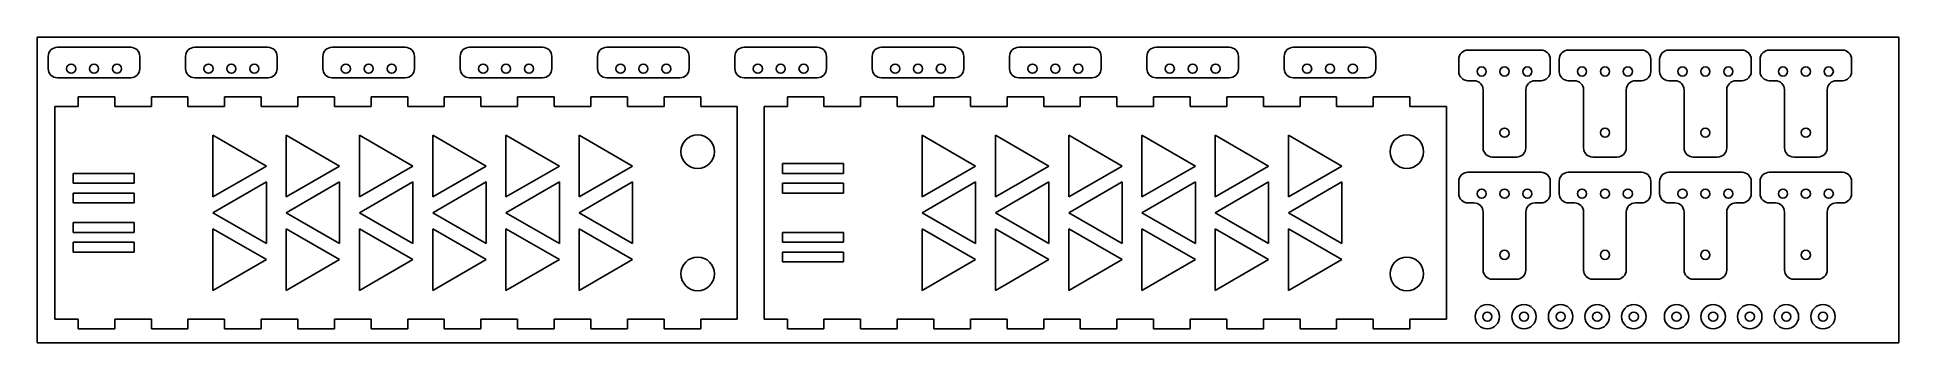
# Model space of a CAD drawing. Header units: millimetres. Extents: x 0 to 610, y 0 to 100.
import ezdxf

# ---------------------------------------------------------------- set-up
doc = ezdxf.new("R2010")
doc.units = ezdxf.units.MM
doc.layers.add('bound', color=80, linetype='Continuous')
doc.layers.add('Print1', color=7, linetype='Continuous')

# ---------------------------------------------------------------- blocks, each defined once
blk = doc.blocks.new('*U10')
at = {"color": 7, "linetype": 'Continuous', "lineweight": 25}
for p, q in [((-15, 2), (-15, -2)), ((12, 5), (-12, 5)), ((15, -2), (15, 2)), ((-12, -5), (12, -5))]:
    blk.add_line(p, q, dxfattribs=at)
for centre in [(-7.5, -2), (0, -2), (7.5, -2)]:
    blk.add_circle(centre, 1.5, dxfattribs=at)
for centre, start, end in [((-12, 2), 90, 180), ((12, 2), 0, 90), ((-12, -2), 180, 270), ((12, -2), 270, 0)]:
    blk.add_arc(centre, 3, start, end, dxfattribs=at)
blk = doc.blocks.new('*U11')
at = {"layer": 'Print1', "color": 0, "linetype": 'ByBlock', "lineweight": -2, "transparency": 16777216}
for p in [(0, 0), (45, 0), (90, 0), (135, 0), (180, 0), (225, 0), (270, 0), (315, 0), (360, 0), (405, 0)]:
    blk.add_blockref('*U10', p, dxfattribs=at)
blk = doc.blocks.new('*U13')
at = {"color": 7, "linetype": 'Continuous', "lineweight": 25}
for p, q in [((-15, 14.5), (-15, 10.5)), ((12, 17.5), (-12, 17.5)), ((15, 10.5), (15, 14.5)), ((-12, 7.5), (-10, 7.5)), ((10, 7.5), (12, 7.5)), ((-7, 4.5), (-7, -14.5)), ((7, -14.5), (7, 4.5)), ((-4, -17.5), (4, -17.5))]:
    blk.add_line(p, q, dxfattribs=at)
for centre in [(-7.5, 10.5), (0, 10.5), (7.5, 10.5), (0, -9.5)]:
    blk.add_circle(centre, 1.5, dxfattribs=at)
for centre, start, end in [((-12, 14.5), 90, 180), ((12, 14.5), 0, 90), ((-12, 10.5), 180, 270), ((-10, 4.5), 0, 90), ((10, 4.5), 90, 180), ((12, 10.5), 270, 0), ((-4, -14.5), 180, 270), ((4, -14.5), 270, 0)]:
    blk.add_arc(centre, 3, start, end, dxfattribs=at)
blk = doc.blocks.new('*U14')
at = {"layer": 'Print1', "color": 0, "linetype": 'ByBlock', "lineweight": -2, "transparency": 16777216}
for p in [(0, 0), (32.92, 0), (65.84, 0), (98.76, 0), (0, -40), (32.92, -40), (65.84, -40), (98.76, -40)]:
    blk.add_blockref('*U13', p, dxfattribs=at)

msp = doc.modelspace()

# ---------------------------------------------------------------- linework, layer by layer
at = {"layer": 'bound'}
msp.add_lwpolyline([(0, 0), (610, 0), (610, 100), (0, 100)], close=True, dxfattribs=at)
at = {"layer": 'Print1', "color": 7, "linetype": 'Continuous', "lineweight": 25}
for p, q in [((13.4, 80.54), (13.4, 77.32)), ((25.4, 80.54), (13.4, 80.54)), ((25.4, 77.32), (25.4, 80.54)), ((37.4, 80.54), (37.4, 77.32)), ((49.4, 80.54), (37.4, 80.54)), ((49.4, 77.32), (49.4, 80.54)), ((61.4, 80.54), (61.4, 77.32)), ((73.4, 80.54), (61.4, 80.54)), ((73.4, 77.32), (73.4, 80.54)), ((85.4, 80.54), (85.4, 77.32)), ((97.4, 80.54), (85.4, 80.54)), ((97.4, 77.32), (97.4, 80.54)), ((109.4, 80.54), (109.4, 77.32)), ((121.4, 80.54), (109.4, 80.54)), ((121.4, 77.32), (121.4, 80.54)), ((133.4, 80.54), (133.4, 77.32)), ((145.4, 80.54), (133.4, 80.54)), ((145.4, 77.32), (145.4, 80.54)), ((157.4, 80.54), (157.4, 77.32)), ((169.4, 80.54), (157.4, 80.54)), ((169.4, 77.32), (169.4, 80.54)), ((181.4, 80.54), (181.4, 77.32)), ((193.4, 80.54), (181.4, 80.54)), ((193.4, 77.32), (193.4, 80.54)), ((205.4, 80.54), (205.4, 77.32)), ((217.4, 80.54), (205.4, 80.54)), ((217.4, 77.32), (217.4, 80.54)), ((245.8, 80.54), (245.8, 77.32)), ((257.8, 80.54), (245.8, 80.54)), ((257.8, 77.32), (257.8, 80.54)), ((269.8, 80.54), (269.8, 77.32)), ((281.8, 80.54), (269.8, 80.54)), ((281.8, 77.32), (281.8, 80.54)), ((293.8, 80.54), (293.8, 77.32)), ((305.8, 80.54), (293.8, 80.54)), ((305.8, 77.32), (305.8, 80.54)), ((317.8, 80.54), (317.8, 77.32)), ((329.8, 80.54), (317.8, 80.54)), ((329.8, 77.32), (329.8, 80.54)), ((341.8, 80.54), (341.8, 77.32)), ((353.8, 80.54), (341.8, 80.54)), ((353.8, 77.32), (353.8, 80.54)), ((365.8, 80.54), (365.8, 77.32)), ((377.8, 80.54), (365.8, 80.54)), ((377.8, 77.32), (377.8, 80.54)), ((389.8, 80.54), (389.8, 77.32)), ((401.8, 80.54), (389.8, 80.54)), ((401.8, 77.32), (401.8, 80.54)), ((413.8, 80.54), (413.8, 77.32)), ((425.8, 80.54), (413.8, 80.54)), ((425.8, 77.32), (425.8, 80.54)), ((437.8, 80.54), (437.8, 77.32)), ((449.8, 80.54), (437.8, 80.54)), ((449.8, 77.32), (449.8, 80.54)), ((5.79, 77.32), (5.79, 7.76)), ((13.4, 77.32), (5.79, 77.32)), ((37.4, 77.32), (25.4, 77.32)), ((61.4, 77.32), (49.4, 77.32)), ((85.4, 77.32), (73.4, 77.32)), ((109.4, 77.32), (97.4, 77.32)), ((133.4, 77.32), (121.4, 77.32)), ((157.4, 77.32), (145.4, 77.32)), ((181.4, 77.32), (169.4, 77.32)), ((205.4, 77.32), (193.4, 77.32)), ((229.4, 77.32), (217.4, 77.32)), ((229.4, 7.76), (229.4, 77.32)), ((238.19, 77.32), (238.19, 7.76)), ((245.8, 77.32), (238.19, 77.32)), ((269.8, 77.32), (257.8, 77.32)), ((293.8, 77.32), (281.8, 77.32)), ((317.8, 77.32), (305.8, 77.32)), ((341.8, 77.32), (329.8, 77.32)), ((365.8, 77.32), (353.8, 77.32)), ((389.8, 77.32), (377.8, 77.32)), ((413.8, 77.32), (401.8, 77.32)), ((437.8, 77.32), (425.8, 77.32)), ((461.8, 77.32), (449.8, 77.32)), ((461.8, 7.76), (461.8, 77.32)), ((75.09, 57.85), (57.59, 67.95)), ((57.59, 67.95), (57.59, 47.74)), ((99.09, 57.85), (81.59, 67.95)), ((81.59, 67.95), (81.59, 47.74)), ((123.09, 57.85), (105.59, 67.95)), ((105.59, 67.95), (105.59, 47.74)), ((147.09, 57.85), (129.59, 67.95)), ((129.59, 67.95), (129.59, 47.74)), ((171.09, 57.85), (153.59, 67.95)), ((153.59, 67.95), (153.59, 47.74)), ((195.09, 57.85), (177.59, 67.95)), ((177.59, 67.95), (177.59, 47.74)), ((307.5, 57.85), (290, 67.95)), ((290, 67.95), (290, 47.74)), ((331.5, 57.85), (314, 67.95)), ((314, 67.95), (314, 47.74)), ((355.5, 57.85), (338, 67.95)), ((338, 67.95), (338, 47.74)), ((379.5, 57.85), (362, 67.95)), ((362, 67.95), (362, 47.74)), ((403.5, 57.85), (386, 67.95)), ((386, 67.95), (386, 47.74)), ((427.5, 57.85), (410, 67.95)), ((410, 67.95), (410, 47.74)), ((11.79, 55.42), (31.79, 55.42)), ((11.79, 52.2), (11.79, 55.42)), ((31.79, 55.42), (31.79, 52.2)), ((57.59, 47.74), (75.09, 57.85)), ((81.59, 47.74), (99.09, 57.85)), ((105.59, 47.74), (123.09, 57.85)), ((129.59, 47.74), (147.09, 57.85)), ((153.59, 47.74), (171.09, 57.85)), ((177.59, 47.74), (195.09, 57.85)), ((244.19, 58.64), (264.19, 58.64)), ((244.19, 55.42), (244.19, 58.64)), ((264.19, 55.42), (244.19, 55.42)), ((264.19, 58.64), (264.19, 55.42)), ((290, 47.74), (307.5, 57.85)), ((314, 47.74), (331.5, 57.85)), ((338, 47.74), (355.5, 57.85)), ((362, 47.74), (379.5, 57.85)), ((386, 47.74), (403.5, 57.85)), ((410, 47.74), (427.5, 57.85)), ((31.79, 52.2), (11.79, 52.2)), ((11.79, 48.98), (31.79, 48.98)), ((11.79, 45.76), (11.79, 48.98)), ((31.79, 48.98), (31.79, 45.76)), ((75.09, 52.65), (57.59, 42.54)), ((75.09, 32.44), (75.09, 52.65)), ((99.09, 52.65), (81.59, 42.54)), ((99.09, 32.44), (99.09, 52.65)), ((123.09, 52.65), (105.59, 42.54)), ((123.09, 32.44), (123.09, 52.65)), ((147.09, 52.65), (129.59, 42.54)), ((147.09, 32.44), (147.09, 52.65)), ((171.09, 52.65), (153.59, 42.54)), ((171.09, 32.44), (171.09, 52.65)), ((195.09, 52.65), (177.59, 42.54)), ((195.09, 32.44), (195.09, 52.65)), ((244.19, 52.2), (264.19, 52.2)), ((244.19, 48.98), (244.19, 52.2)), ((264.19, 48.98), (244.19, 48.98)), ((264.19, 52.2), (264.19, 48.98)), ((307.5, 52.65), (290, 42.54)), ((307.5, 32.44), (307.5, 52.65)), ((331.5, 52.65), (314, 42.54)), ((331.5, 32.44), (331.5, 52.65)), ((355.5, 52.65), (338, 42.54)), ((355.5, 32.44), (355.5, 52.65)), ((379.5, 52.65), (362, 42.54)), ((379.5, 32.44), (379.5, 52.65)), ((403.5, 52.65), (386, 42.54)), ((403.5, 32.44), (403.5, 52.65)), ((427.5, 52.65), (410, 42.54)), ((427.5, 32.44), (427.5, 52.65)), ((31.79, 45.76), (11.79, 45.76)), ((11.79, 39.32), (31.79, 39.32)), ((11.79, 36.1), (11.79, 39.32)), ((31.79, 39.32), (31.79, 36.1)), ((57.59, 42.54), (75.09, 32.44)), ((57.59, 37.34), (57.59, 17.14)), ((75.09, 27.24), (57.59, 37.34)), ((81.59, 42.54), (99.09, 32.44)), ((81.59, 37.34), (81.59, 17.14)), ((99.09, 27.24), (81.59, 37.34)), ((105.59, 42.54), (123.09, 32.44)), ((105.59, 37.34), (105.59, 17.14)), ((123.09, 27.24), (105.59, 37.34)), ((129.59, 42.54), (147.09, 32.44)), ((129.59, 37.34), (129.59, 17.14)), ((147.09, 27.24), (129.59, 37.34)), ((153.59, 42.54), (171.09, 32.44)), ((153.59, 37.34), (153.59, 17.14)), ((171.09, 27.24), (153.59, 37.34)), ((177.59, 42.54), (195.09, 32.44)), ((177.59, 37.34), (177.59, 17.14)), ((195.09, 27.24), (177.59, 37.34)), ((290, 42.54), (307.5, 32.44)), ((290, 37.34), (290, 17.14)), ((307.5, 27.24), (290, 37.34)), ((314, 42.54), (331.5, 32.44)), ((314, 37.34), (314, 17.14)), ((331.5, 27.24), (314, 37.34)), ((338, 42.54), (355.5, 32.44)), ((338, 37.34), (338, 17.14)), ((355.5, 27.24), (338, 37.34)), ((362, 42.54), (379.5, 32.44)), ((362, 37.34), (362, 17.14)), ((379.5, 27.24), (362, 37.34)), ((386, 42.54), (403.5, 32.44)), ((386, 37.34), (386, 17.14)), ((403.5, 27.24), (386, 37.34)), ((410, 42.54), (427.5, 32.44)), ((410, 37.34), (410, 17.14)), ((427.5, 27.24), (410, 37.34)), ((31.79, 36.1), (11.79, 36.1)), ((11.79, 32.88), (31.79, 32.88)), ((11.79, 29.66), (11.79, 32.88)), ((31.79, 32.88), (31.79, 29.66)), ((244.19, 36.1), (264.19, 36.1)), ((244.19, 32.88), (244.19, 36.1)), ((264.19, 32.88), (244.19, 32.88)), ((264.19, 36.1), (264.19, 32.88)), ((31.79, 29.66), (11.79, 29.66)), ((57.59, 17.14), (75.09, 27.24)), ((81.59, 17.14), (99.09, 27.24)), ((105.59, 17.14), (123.09, 27.24)), ((129.59, 17.14), (147.09, 27.24)), ((153.59, 17.14), (171.09, 27.24)), ((177.59, 17.14), (195.09, 27.24)), ((244.19, 29.66), (264.19, 29.66)), ((244.19, 26.44), (244.19, 29.66)), ((264.19, 26.44), (244.19, 26.44)), ((264.19, 29.66), (264.19, 26.44)), ((290, 17.14), (307.5, 27.24)), ((314, 17.14), (331.5, 27.24)), ((338, 17.14), (355.5, 27.24)), ((362, 17.14), (379.5, 27.24)), ((386, 17.14), (403.5, 27.24)), ((410, 17.14), (427.5, 27.24)), ((13.4, 7.76), (5.79, 7.76)), ((13.4, 4.54), (13.4, 7.76)), ((37.4, 7.76), (25.4, 7.76)), ((25.4, 7.76), (25.4, 4.54)), ((37.4, 4.54), (37.4, 7.76)), ((61.4, 7.76), (49.4, 7.76)), ((49.4, 7.76), (49.4, 4.54)), ((61.4, 4.54), (61.4, 7.76)), ((85.4, 7.76), (73.4, 7.76)), ((73.4, 7.76), (73.4, 4.54)), ((85.4, 4.54), (85.4, 7.76)), ((109.4, 7.76), (97.4, 7.76)), ((97.4, 7.76), (97.4, 4.54)), ((109.4, 4.54), (109.4, 7.76)), ((133.4, 7.76), (121.4, 7.76)), ((121.4, 7.76), (121.4, 4.54)), ((133.4, 4.54), (133.4, 7.76)), ((157.4, 7.76), (145.4, 7.76)), ((145.4, 7.76), (145.4, 4.54)), ((157.4, 4.54), (157.4, 7.76)), ((181.4, 7.76), (169.4, 7.76)), ((169.4, 7.76), (169.4, 4.54)), ((181.4, 4.54), (181.4, 7.76)), ((205.4, 7.76), (193.4, 7.76)), ((193.4, 7.76), (193.4, 4.54)), ((205.4, 4.54), (205.4, 7.76)), ((229.4, 7.76), (217.4, 7.76)), ((217.4, 7.76), (217.4, 4.54)), ((245.8, 7.76), (238.19, 7.76)), ((245.8, 4.54), (245.8, 7.76)), ((269.8, 7.76), (257.8, 7.76)), ((257.8, 7.76), (257.8, 4.54)), ((269.8, 4.54), (269.8, 7.76)), ((293.8, 7.76), (281.8, 7.76)), ((281.8, 7.76), (281.8, 4.54)), ((293.8, 4.54), (293.8, 7.76)), ((317.8, 7.76), (305.8, 7.76)), ((305.8, 7.76), (305.8, 4.54)), ((317.8, 4.54), (317.8, 7.76)), ((341.8, 7.76), (329.8, 7.76)), ((329.8, 7.76), (329.8, 4.54)), ((341.8, 4.54), (341.8, 7.76)), ((365.8, 7.76), (353.8, 7.76)), ((353.8, 7.76), (353.8, 4.54)), ((365.8, 4.54), (365.8, 7.76)), ((389.8, 7.76), (377.8, 7.76)), ((377.8, 7.76), (377.8, 4.54)), ((389.8, 4.54), (389.8, 7.76)), ((413.8, 7.76), (401.8, 7.76)), ((401.8, 7.76), (401.8, 4.54)), ((413.8, 4.54), (413.8, 7.76)), ((437.8, 7.76), (425.8, 7.76)), ((425.8, 7.76), (425.8, 4.54)), ((437.8, 4.54), (437.8, 7.76)), ((461.8, 7.76), (449.8, 7.76)), ((449.8, 7.76), (449.8, 4.54)), ((13.4, 4.54), (25.4, 4.54)), ((37.4, 4.54), (49.4, 4.54)), ((61.4, 4.54), (73.4, 4.54)), ((85.4, 4.54), (97.4, 4.54)), ((109.4, 4.54), (121.4, 4.54)), ((133.4, 4.54), (145.4, 4.54)), ((157.4, 4.54), (169.4, 4.54)), ((181.4, 4.54), (193.4, 4.54)), ((205.4, 4.54), (217.4, 4.54)), ((245.8, 4.54), (257.8, 4.54)), ((269.8, 4.54), (281.8, 4.54)), ((293.8, 4.54), (305.8, 4.54)), ((317.8, 4.54), (329.8, 4.54)), ((341.8, 4.54), (353.8, 4.54)), ((365.8, 4.54), (377.8, 4.54)), ((389.8, 4.54), (401.8, 4.54)), ((413.8, 4.54), (425.8, 4.54)), ((437.8, 4.54), (449.8, 4.54))]:
    msp.add_line(p, q, dxfattribs=at)
for centre, radius in [((216.4, 62.54), 5.5), ((448.8, 62.54), 5.5), ((216.4, 22.54), 5.5), ((448.8, 22.54), 5.5), ((475.18, 8.54), 4), ((487.18, 8.54), 4), ((499.18, 8.54), 4), ((511.18, 8.54), 4), ((523.18, 8.54), 4), ((537.18, 8.54), 4), ((549.18, 8.54), 4), ((561.18, 8.54), 4), ((573.18, 8.54), 4), ((585.18, 8.54), 4), ((475.18, 8.54), 1.5), ((487.18, 8.54), 1.5), ((499.18, 8.54), 1.5), ((511.18, 8.54), 1.5), ((523.18, 8.54), 1.5), ((537.18, 8.54), 1.5), ((549.18, 8.54), 1.5), ((561.18, 8.54), 1.5), ((573.18, 8.54), 1.5), ((585.18, 8.54), 1.5)]:
    msp.add_circle(centre, radius, dxfattribs=at)

# ---------------------------------------------------------------- block references
at = {"layer": 'Print1'}
for name, p in [('*U11', (18.62, 91.72)), ('*U14', (480.8, 78.29))]:
    msp.add_blockref(name, p, dxfattribs=at)

doc.saveas('drawing.dxf')
